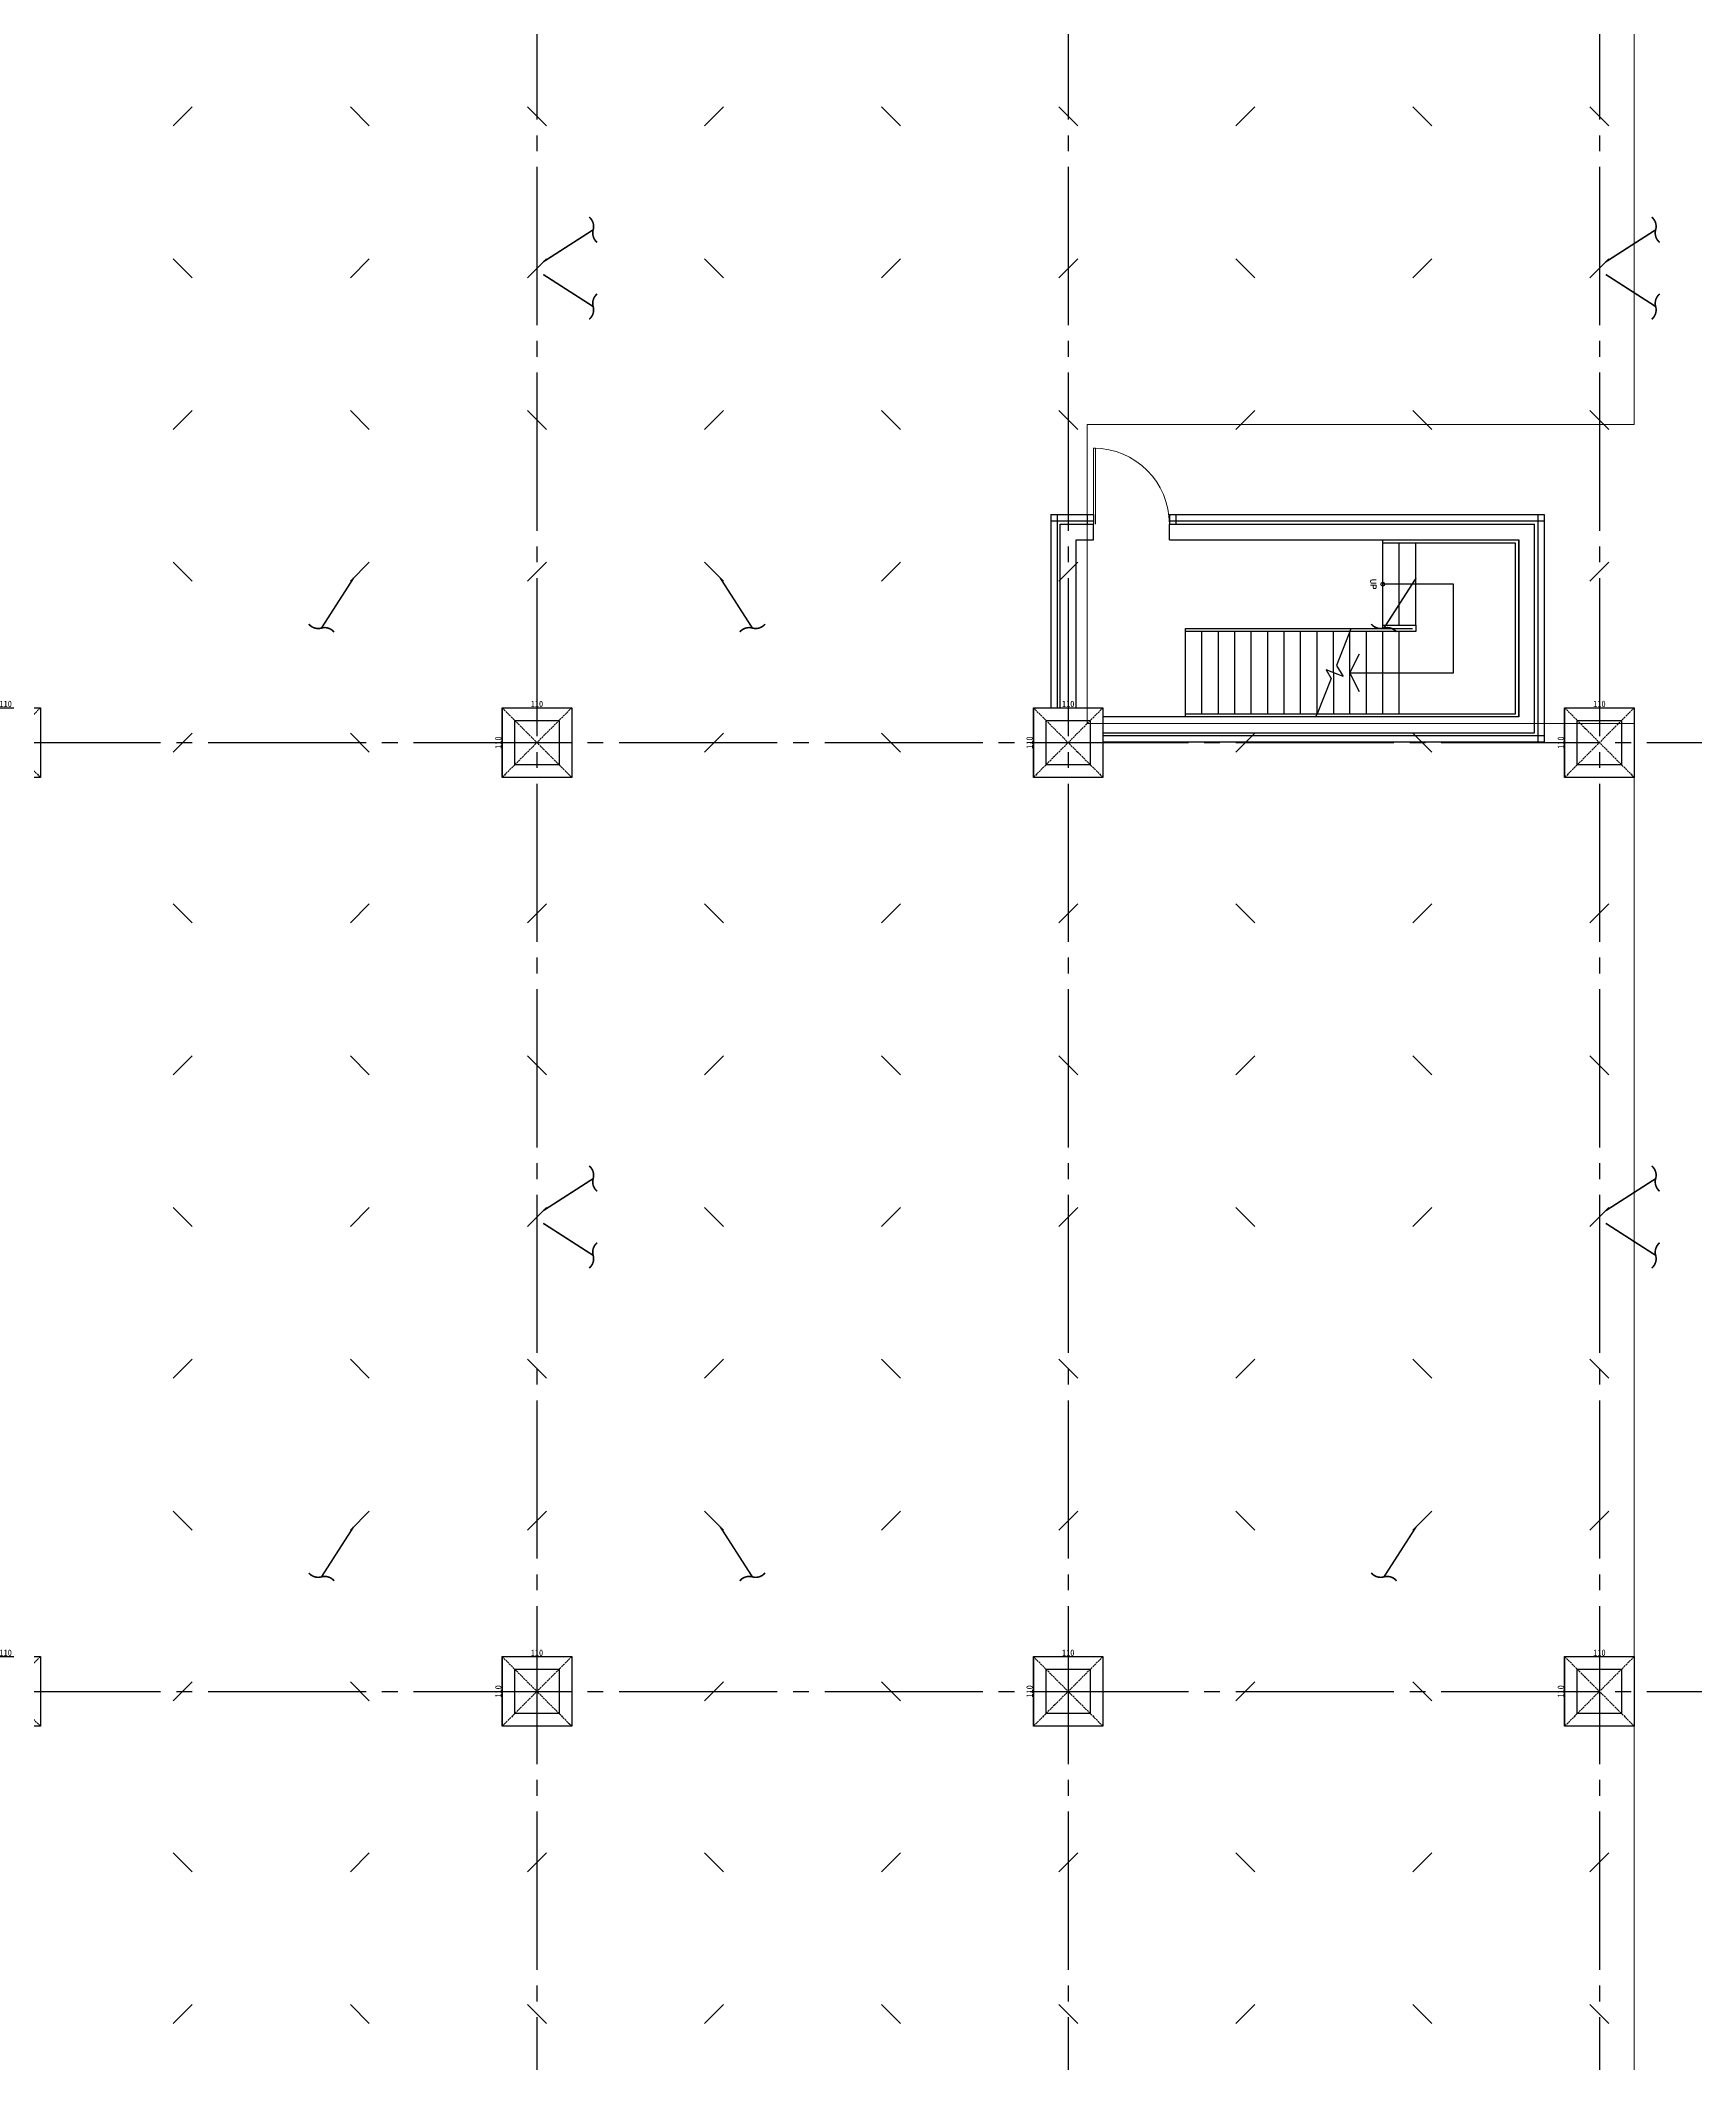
# Model space of a CAD drawing. Header units: millimetres. Extents: x -960 to 39633, y -720 to 12125.
# Drawn here: x 9415 to 12032, y 2412 to 5610 of the extents above; entities that cross this region are included whole.
import ezdxf
from ezdxf.enums import TextEntityAlignment as Align

# ---------------------------------------------------------------- set-up
doc = ezdxf.new("R2010")
doc.units = ezdxf.units.MM
doc.header["$LTSCALE"] = 100
for name, pattern in [('X-S-FAB-L05$0$COL-CEN-LIN', [3.25, 2.5, -0.25, 0.25, -0.25]), ('X-S-FAB-L05$0$DASHED', [0.75, 0.5, -0.25]), ('X-S-FAB-L05$0$HIDDEN', [0.4, 0.3, -0.1])]:
    doc.linetypes.add(name, pattern=pattern)
for name, color, linetype in [('0-xref', 7, 'Continuous'), ('188K-SM-03-F05-ARCH-PA-Y2257103$0$K-岩棉 2hr 3.5-非抗', 11, 'Continuous'), ('X-S-FAB-L05$0$0-arr', 8, 'Continuous'), ('X-S-FAB-L05$0$0-stc', 8, 'Continuous'), ('X-S-FAB-L05$0$12', 8, 'Continuous'), ('X-S-FAB-L05$0$1_L05平面圖_1_Door', 8, 'Continuous'), ('X-S-FAB-L05$0$AREA', 8, 'Continuous'), ('X-S-FAB-L05$0$BEAM', 8, 'Continuous'), ('X-S-FAB-L05$0$BLOCK', 8, 'Continuous'), ('X-S-FAB-L05$0$BR-D', 8, 'X-S-FAB-L05$0$DASHED'), ('X-S-FAB-L05$0$CCL', 8, 'X-S-FAB-L05$0$COL-CEN-LIN'), ('X-S-FAB-L05$0$COL', 8, 'Continuous'), ('X-S-FAB-L05$0$COL-S', 8, 'Continuous'), ('X-S-FAB-L05$0$HR', 8, 'Continuous'), ('X-S-FAB-L05$0$S-FNDN', 8, 'Continuous'), ('X-S-FAB-L05$0$S-鋼柱', 8, 'Continuous'), ('X-S-FAB-L05$0$SLAB', 8, 'Continuous'), ('X-S-FAB-L05$0$ST', 8, 'Continuous'), ('X-S-FAB-L05$0$TXT', 8, 'Continuous'), ('X-S-FAB-L05$0$WALL-DR', 8, 'Continuous'), ('X-S-FAB-L05$0$斜撐', 8, 'Continuous')]:
    doc.layers.add(name, color=color, linetype=linetype)
doc.layers.add('X-S-FAB-L05$0$XREF', color=8, linetype='Continuous', lineweight=0)
doc.styles.add('X-S-FAB-L05$0$CHINA', font='simplex.shx', dxfattribs={"width": 0.75, "bigfont": 'chineset.shx'})
doc.styles.add('X-S-FAB-L05$0$DIM', font='', dxfattribs={"width": 0.8})
doc.styles.get('X-S-FAB-L05$0$DIM').set_extended_font_data('MingLiU')
doc.dimstyles.new('X-S-FAB-L05$0$JJP_005_defpoint', dxfattribs={"dimtxt": 20, "dimasz": 0.5, "dimexe": 0.5, "dimexo": 0.5, "dimgap": 0.5, "dimtad": 1, "dimdsep": 46, "dimtxsty": 'X-S-FAB-L05$0$DIM', "dimblk": 'X-S-FAB-L05$0$_None', "dimcen": 10, "dimclrd": 256, "dimclre": 256, "dimclrt": 256, "dimadec": 0, "dimazin": 0, "dimtfac": 1, "dimtix": 1, "dimtmove": 2, "dimatfit": 3, "dimldrblk": 'X-S-FAB-L05$0$_None', "dimfxl": 0.5, "dimtolj": 1, "dimtzin": 0, "dimarcsym": 0})

# ---------------------------------------------------------------- blocks, each defined once
blk = doc.blocks.new('*D173')
at = {"layer": 'DefPoints', "lineweight": -2, "transparency": 16777216}
blk.add_line((0, 0), (110, 0), dxfattribs=at)
at = {"layer": 'DefPoints', "color": 0, "transparency": 16777216}
for p in [(0, 0), (110, 0), (110, 0)]:
    blk.add_point(p, dxfattribs=at)
at = {"layer": 'DefPoints', "transparency": 16777216, "insert": (55, 6.1), "char_height": 10, "attachment_point": 5, "style": 'X-S-FAB-L05$0$DIM'}
blk.add_mtext('\\A1;110', dxfattribs=at)
blk = doc.blocks.new('X-S-FAB-L05$0$_None')
blk = doc.blocks.new('*D174')
at = {"layer": 'DefPoints', "lineweight": -2, "transparency": 16777216}
blk.add_line((0, 0), (0, -110), dxfattribs=at)
at = {"layer": 'DefPoints', "color": 0, "transparency": 16777216}
for p in [(0, 0), (0, -110), (0, -110)]:
    blk.add_point(p, dxfattribs=at)
at = {"layer": 'DefPoints', "transparency": 16777216, "insert": (-6.1, -55), "char_height": 10, "attachment_point": 5, "rotation": 90, "style": 'X-S-FAB-L05$0$DIM'}
blk.add_mtext('\\A1;110', dxfattribs=at)
blk = doc.blocks.new('*U61')
blk.add_lwpolyline([(0, 0.5), (1.443, 0.5), (1.75, 0.09), (1.75, 0.3), (1.75, 0.818), (1.992, 0.5, 0.234256), (1.993, 0.5), (3.5, 0.5)], format="xyb")
blk = doc.blocks.new('X-S-FAB-L05$0$斜撐')
at = {"layer": 'X-S-FAB-L05$0$BR-D', "const_width": 0.5}
blk.add_lwpolyline([(962.11, 215.55, -0.296213), (957.95, 215.19, 0.299957), (953.75, 214.85, 0.006918)], format="xyb", dxfattribs=at)
at = {"layer": 'X-S-FAB-L05$0$BR-D', "linetype": 'ByBlock', "const_width": 0.5}
blk.add_lwpolyline([(964.37, 197.57), (957.95, 215.19)], dxfattribs=at)
blk = doc.blocks.new('X-S-FAB-L05$0$SC1')
at = {"layer": 'DefPoints'}
blk.add_line((27925, 8342.1), (27955, 8312.1), dxfattribs=at)
blk = doc.blocks.new('X-S-FAB-L05$0$VC(C)')
at = {"layer": 'X-S-FAB-L05$0$S-鋼柱', "rotation": 90}
for p in [(17967.1, -22450), (18807.1, -22450), (19647.1, -22450), (18247.1, -22690), (18527.1, -22690), (19087.1, -22690), (19367.1, -22690), (19927.1, -22690), (20207.1, -22690), (17967.1, -22930), (18807.1, -22930), (19647.1, -22930), (18247.1, -23170), (18527.1, -23170), (19087.1, -23170), (19367.1, -23170), (20207.1, -23170), (17967.1, -23440), (18807.1, -23440), (19647.1, -23440), (18247.1, -23710), (18527.1, -23710), (19087.1, -23710), (19367.1, -23710), (19927.1, -23710), (20207.1, -23710), (17967.1, -23950), (18807.1, -23950), (19647.1, -23950), (18247.1, -24190), (18527.1, -24190), (19087.1, -24190), (19367.1, -24190), (19927.1, -24190), (20207.1, -24190), (17967.1, -24430), (18807.1, -24430), (19647.1, -24430), (18247.1, -24670), (18527.1, -24670), (19087.1, -24670), (19367.1, -24670), (19927.1, -24670), (20207.1, -24670), (17967.1, -24940), (18807.1, -24940), (19647.1, -24940), (18247.1, -25210), (18527.1, -25210), (19087.1, -25210), (19367.1, -25210), (19927.1, -25210), (20207.1, -25210), (17967.1, -25450), (18807.1, -25450), (19647.1, -25450)]:
    blk.add_blockref('X-S-FAB-L05$0$SC1', p, dxfattribs=at)
at = {"layer": 'X-S-FAB-L05$0$S-鋼柱'}
for p in [(-18020, -2837.1), (-17740, -2837.1), (-17180, -2837.1), (-16900, -2837.1), (-16340, -2837.1), (-16060, -2837.1), (-18300, -3077.1), (-17460, -3077.1), (-16620, -3077.1), (-18020, -3317.1), (-17740, -3317.1), (-17180, -3317.1), (-16900, -3317.1), (-16340, -3317.1), (-16060, -3317.1), (-18300, -3557.1), (-17460, -3557.1), (-18020, -3827.1), (-17180, -3827.1), (-16340, -3827.1), (-18300, -4097.1), (-17460, -4097.1), (-16620, -4097.1), (-18020, -4337.1), (-17740, -4337.1), (-17180, -4337.1), (-16900, -4337.1), (-16340, -4337.1), (-16060, -4337.1), (-18300, -4577.1), (-17460, -4577.1), (-16620, -4577.1), (-18020, -4817.1), (-17740, -4817.1), (-17180, -4817.1), (-16900, -4817.1), (-16340, -4817.1), (-16060, -4817.1), (-18300, -5057.1), (-17460, -5057.1), (-16620, -5057.1), (-18020, -5327.1), (-17180, -5327.1), (-16340, -5327.1), (-18300, -5597.1), (-17460, -5597.1), (-16620, -5597.1), (-18020, -5837.1), (-17740, -5837.1), (-17180, -5837.1), (-16900, -5837.1), (-16340, -5837.1), (-16060, -5837.1)]:
    blk.add_blockref('X-S-FAB-L05$0$SC1', p, dxfattribs=at)
at = {"layer": 'X-S-FAB-L05$0$斜撐'}
for p, xscale, yscale, zscale, rotation in [((8187.4, 9747.2), 5.000000000000002, 5.000000000000002, 5.000000000000002, 282.6853631040207), ((9867.4, 9747.2), 5.000000000000002, 5.000000000000002, 5.000000000000002, 282.6853631040207), ((8187.4, 752.8), -5, 5, 5, 257.3146368959793), ((9867.4, 752.8), -5, 5, 5, 257.3146368959793), ((5422.8, 6782.6), -5.000000000000004, 5, 5, 167.3146368959792), ((14977.2, 6782.6), 5, 5, 5, 192.6853631040206), ((7102.8, 6782.6), -5.000000000000004, 5, 5, 167.3146368959792), ((8187.4, 8247.2), 5.000000000000002, 5.000000000000002, 5.000000000000002, 282.6853631040207), ((9867.4, 8247.2), 5.000000000000002, 5.000000000000002, 5.000000000000002, 282.6853631040207), ((8187.4, -747.2), -5, 5, 5, 257.3146368959793), ((9867.4, -747.2), -5, 5, 5, 257.3146368959793), ((5422.8, 5282.6), -5.000000000000004, 5, 5, 167.3146368959792), ((14977.2, 5282.6), 5, 5, 5, 192.6853631040206), ((7102.8, 5282.6), -5.000000000000004, 5, 5, 167.3146368959792)]:
    blk.add_blockref('X-S-FAB-L05$0$斜撐', p, dxfattribs=dict(at, xscale=xscale, yscale=yscale, zscale=zscale, rotation=rotation))
blk = doc.blocks.new('X-S-FAB-L05$0$板_3_2', base_point=(11935, 9055))
at = {"layer": 'X-S-FAB-L05$0$S-FNDN', "color": 15, "lineweight": 0, "flags": 128}
blk.add_lwpolyline([(11935, 9055), (4350, 9055), (4350, 7470), (9330, 7470), (9330, -55), (11935, -55), (11935, 4530), (11070, 4530), (11070, 5003), (11935, 5003)], close=True, dxfattribs=at)
blk = doc.blocks.new('188K-SM-03-F05-ARCH-PA-Y2257103')
at = {"layer": '188K-SM-03-F05-ARCH-PA-Y2257103$0$K-岩棉 2hr 3.5-非抗'}
for p, q in [((11012.5, 4860.5, 0), (11080, 4860.5, 0)), ((11012.5, 4860.5, 0), (11012.5, 4555, 0)), ((11012.5, 4850.5, 0), (11080, 4850.5, 0)), ((11022.5, 4860.5, 0), (11022.5, 4555, 0)), ((11070, 4860.5, 0), (11070, 4845.5, 0)), ((11080, 4860.5, 0), (11080, 4845.5, 0)), ((11200, 4860.5, 0), (11792.5, 4860.5, 0)), ((11200, 4860.5, 0), (11200, 4845.5, 0)), ((11200, 4850.5, 0), (11792.5, 4850.5, 0)), ((11210, 4860.5, 0), (11210, 4845.5, 0)), ((11782.5, 4860.5, 0), (11782.5, 4500.5, 0)), ((11792.5, 4860.5, 0), (11792.5, 4500.5, 0)), ((11792.5, 4510.5, 0), (11095, 4510.5, 0)), ((11792.5, 4500.5, 0), (11095, 4500.5, 0))]:
    blk.add_line(p, q, dxfattribs=at)
blk = doc.blocks.new('*U58')
at = {"layer": 'DefPoints', "linetype": 'X-S-FAB-L05$0$HIDDEN', "ltscale": 0.1}
for p, q in [((110, 0), (0, -110)), ((0, 0), (110, -110))]:
    blk.add_line(p, q, dxfattribs=at)
at = {"layer": 'X-S-FAB-L05$0$COL', "ltscale": 0.1}
blk.add_lwpolyline([(0, 0), (110, 0), (110, -110), (0, -110)], close=True, dxfattribs=at)
at = {"layer": 'DefPoints'}
dim = blk.add_linear_dim(base=(0, -110), p1=(0, 0), p2=(0, -110), angle=90, dimstyle='X-S-FAB-L05$0$JJP_005_defpoint', override={"dimtxt": 10}, dxfattribs=at)
dim.commit()
dim.dimension.update_dxf_attribs({"geometry": '*D174', "text_midpoint": (-6.067, -55)})
dim = blk.add_linear_dim(base=(110, 0), p1=(0, 0), p2=(110, 0), dimstyle='X-S-FAB-L05$0$JJP_005_defpoint', override={"dimtxt": 10}, dxfattribs=at)
dim.commit()
dim.dimension.update_dxf_attribs({"geometry": '*D173', "text_midpoint": (55, 6.067)})
blk = doc.blocks.new('X-S-FAB-L05$0$FAB2-L05')
at = {"layer": 'X-S-FAB-L05$0$CCL'}
for p, q in [((-15960, 11005), (-15960, 0)), ((-15120, 11005), (-15120, 0)), ((-14280, 11005), (-14280, 0)), ((-26880, 5220), (1210, 5220)), ((-26880, 3720), (1210, 3720))]:
    blk.add_line(p, q, dxfattribs=at)
at = {"layer": 'X-S-FAB-L05$0$COL-S'}
for points in [[(-15995, 5255), (-15925, 5255), (-15925, 5185), (-15995, 5185)], [(-15155, 5255), (-15085, 5255), (-15085, 5185), (-15155, 5185)], [(-14315, 5255), (-14245, 5255), (-14245, 5185), (-14315, 5185)], [(-15995, 3755), (-15925, 3755), (-15925, 3685), (-15995, 3685)], [(-15155, 3755), (-15085, 3755), (-15085, 3685), (-15155, 3685)], [(-14315, 3755), (-14245, 3755), (-14245, 3685), (-14315, 3685)]]:
    blk.add_lwpolyline(points, close=True, dxfattribs=at)
at = {"layer": 'X-S-FAB-L05$0$BEAM'}
for p in [(-16015, 5275), (-15175, 5275), (-14335, 5275), (-16015, 3775), (-15175, 3775), (-14335, 3775)]:
    blk.add_blockref('*U58', p, dxfattribs=at)
blk = doc.blocks.new('X-S-FAB-L05')
at = {"layer": 'X-S-FAB-L05$0$0-arr', "color": 4}
blk.add_lwpolyline([(11500.5, 4580.5), (11485.5, 4610.5), (11500.5, 4640.5)], dxfattribs=at)
blk.add_circle((11537.5, 4750.5), 3, dxfattribs=at)
at = {"layer": 'X-S-FAB-L05$0$12'}
blk.add_lwpolyline([(11485.5, 4610.5), (11649.5, 4610.5), (11649.5, 4750.5), (11537.5, 4750.5)], dxfattribs=at)
at = {"layer": 'X-S-FAB-L05$0$1_L05平面圖_1_Door', "color": 4, "lineweight": 0, "ltscale": 10}
for p, q in [((11080, 4845.5), (11080, 4965.5)), ((11080, 4965.5), (11083, 4965.5)), ((11083, 4965.5), (11083, 4845.5))]:
    blk.add_line(p, q, dxfattribs=at)
blk.add_arc((11080, 4845.5), 120, 0, 90, dxfattribs=at)
at = {"layer": 'X-S-FAB-L05$0$AREA'}
for p, q in [((11225.5, 4545.5), (11225.5, 4675.5)), ((11251.5, 4545.5), (11251.5, 4675.5)), ((11277.5, 4545.5), (11277.5, 4675.5)), ((11303.5, 4545.5), (11303.5, 4675.5)), ((11329.5, 4545.5), (11329.5, 4675.5)), ((11355.5, 4545.5), (11355.5, 4675.5)), ((11381.5, 4545.5), (11381.5, 4675.5)), ((11407.5, 4545.5), (11407.5, 4675.5)), ((11433.5, 4545.5), (11433.5, 4675.5)), ((11459.5, 4610.501), (11459.5, 4675.5)), ((11459.5, 4610.501), (11459.5, 4545.5))]:
    blk.add_line(p, q, dxfattribs=at)
for points in [[(11485.5, 4675.5), (11225.5, 4675.5), (11225.5, 4680.5), (11487.5, 4680.5)], [(11431.5, 4540.5), (11225.5, 4540.5), (11225.5, 4545.5), (11433.5, 4545.5)]]:
    blk.add_lwpolyline(points, dxfattribs=at)
at = {"layer": 'X-S-FAB-L05$0$COL-S'}
for points in [[(10165, 4535), (10235, 4535), (10235, 4465), (10165, 4465)], [(11005, 4535), (11075, 4535), (11075, 4465), (11005, 4465)], [(11845, 4535), (11915, 4535), (11915, 4465), (11845, 4465)], [(10165, 3035), (10235, 3035), (10235, 2965), (10165, 2965)], [(11005, 3035), (11075, 3035), (11075, 2965), (11005, 2965)], [(11845, 3035), (11915, 3035), (11915, 2965), (11845, 2965)]]:
    blk.add_lwpolyline(points, close=True, dxfattribs=at)
at = {"layer": 'X-S-FAB-L05$0$HR'}
for points in [[(11747.5, 4545.5), (11747.5, 4815.5), (11537.5, 4815.5), (11537.5, 4820.5), (11752.5, 4820.5), (11752.5, 4540.5), (11431.5, 4540.5), (11433.5, 4545.5), (11747.5, 4545.5)], [(11537.5, 4680.5), (11537.5, 4685.5), (11589.5, 4685.5), (11589.5, 4675.5), (11485.5, 4675.5), (11487.5, 4680.5), (11584.5, 4680.5)]]:
    blk.add_lwpolyline(points, dxfattribs=at)
at = {"layer": 'X-S-FAB-L05$0$ST'}
for p, q in [((11537.5, 4685.5), (11537.5, 4815.5)), ((11563.5, 4685.5), (11563.5, 4815.5)), ((11589.5, 4685.5), (11589.5, 4815.5)), ((11485.5, 4545.5), (11485.5, 4675.5)), ((11511.5, 4545.5), (11511.5, 4675.5)), ((11537.5, 4545.5), (11537.5, 4675.5)), ((11563.5, 4545.5), (11563.5, 4675.5))]:
    blk.add_line(p, q, dxfattribs=at)
at = {"layer": 'X-S-FAB-L05$0$WALL-DR'}
for p, q in [((11027.5, 4845.5), (11080, 4845.5)), ((11027.5, 4555), (11027.5, 4845.5)), ((11080, 4820.5), (11080, 4845.5)), ((11200, 4845.5), (11777.5, 4845.5)), ((11200, 4820.5), (11200, 4845.5)), ((11777.5, 4515.5), (11777.5, 4845.5)), ((11052.5, 4820.5), (11080, 4820.5)), ((11052.5, 4555), (11052.5, 4820.5)), ((11200, 4820.5), (11752.5, 4820.5)), ((11752.5, 4540.5), (11752.5, 4820.5)), ((11752.5, 4540.5), (11095, 4540.5)), ((11095, 4515.5), (11777.5, 4515.5))]:
    blk.add_line(p, q, dxfattribs=at)
at = {"layer": 'X-S-FAB-L05$0$0-stc', "xscale": -40.00000000000001, "yscale": 40.00000000000001, "zscale": 40.00000000000001, "rotation": 68.19859051364848}
blk.add_blockref('*U61', (11504.07, 4668.072), dxfattribs=at)
at = {"layer": 'X-S-FAB-L05$0$BEAM'}
for p in [(9305, 4555), (10145, 4555), (10985, 4555), (11825, 4555), (9305, 3055), (10145, 3055), (10985, 3055), (11825, 3055)]:
    blk.add_blockref('*U58', p, dxfattribs=at)
at = {"layer": 'X-S-FAB-L05$0$BLOCK'}
blk.add_blockref('X-S-FAB-L05$0$FAB2-L05', (26160, -720), dxfattribs=at)
at = {"layer": 'X-S-FAB-L05$0$SLAB', "color": 15, "lineweight": 0}
blk.add_blockref('X-S-FAB-L05$0$板_3_2', (11935, 9055), dxfattribs=at)
at = {"layer": 'X-S-FAB-L05$0$XREF'}
blk.add_blockref('X-S-FAB-L05$0$VC(C)', (0, 0), dxfattribs=at)
at = {"layer": 'X-S-FAB-L05$0$TXT', "style": 'X-S-FAB-L05$0$CHINA'}
blk.add_text('UP', height=9, rotation=270, dxfattribs=at).set_placement((11522.5, 4750.5, 0), align=Align.MIDDLE_CENTER)

msp = doc.modelspace()

# ---------------------------------------------------------------- block references
msp.add_blockref('188K-SM-03-F05-ARCH-PA-Y2257103', (0, 0))
at = {"layer": '0-xref'}
msp.add_blockref('X-S-FAB-L05', (0, 0), dxfattribs=at)

doc.saveas('drawing.dxf')
